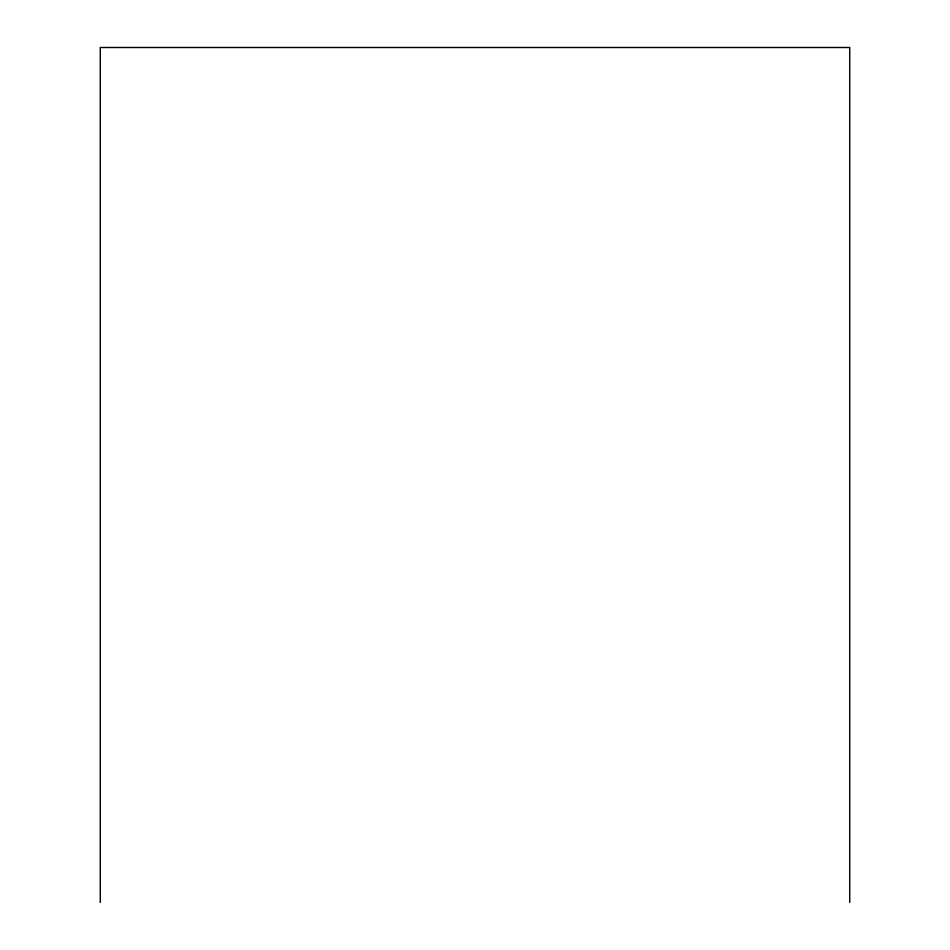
<?xml version="1.0" encoding="UTF-8"?>
<svg xmlns="http://www.w3.org/2000/svg" width="950" height="950" viewBox="0 0 950 950"><rect width="100%" height="100%" fill="white"/><g stroke="black" fill="none" stroke-linecap="round" stroke-linejoin="round"><path stroke-width="1.43" d="M849.727 902.5L849.727 47.5L100.272 47.5L100.272 902.5"/></g></svg>
